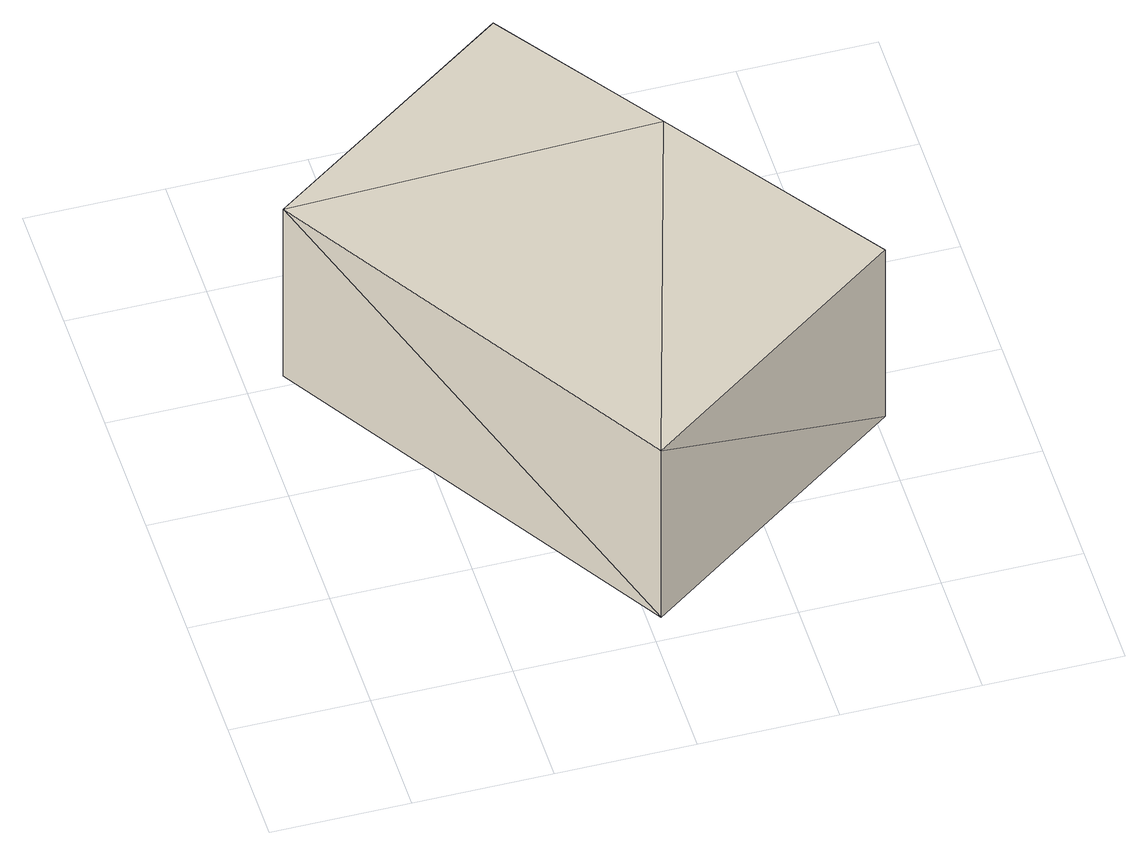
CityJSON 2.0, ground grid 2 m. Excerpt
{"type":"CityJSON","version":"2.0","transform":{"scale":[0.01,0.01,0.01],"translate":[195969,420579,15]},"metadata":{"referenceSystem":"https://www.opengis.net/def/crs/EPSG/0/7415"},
"CityObjects":{
"building1":{"type":"Building","attributes":{"3df_class":"Building","baseheight":15.82,"roofheight":3.22,"aanduidingrecordinactief":"0","pandstatus":"Pand in gebruik","aanduidingrecordcorrectie":"0","bouwjaar":"1964","begindatumtijdvakgeldigheid":"20110523","einddatumtijdvakgeldigheid":"21991231","shape_length":"22.94884334525278","shape_area":"31.75548948782417"},"geometry":[{"type":"Solid","lod":"1","boundaries":[[[[0,1,2]],[[1,3,2]],[[1,4,3]],[[5,2,6]],[[5,0,2]],[[6,3,7]],[[6,2,3]],[[7,4,8]],[[7,3,4]],[[8,1,9]],[[8,4,1]],[[9,0,5]],[[9,1,0]],[[9,5,6]],[[7,9,6]],[[8,9,7]]]]}]}
},
"vertices":[
[814,321,404],[594,636,404],[419,42,404],[55,619,404],[424,877,404],[814,321,82],[419,42,82],[55,619,82],[424,877,82],[594,636,82]
]}
